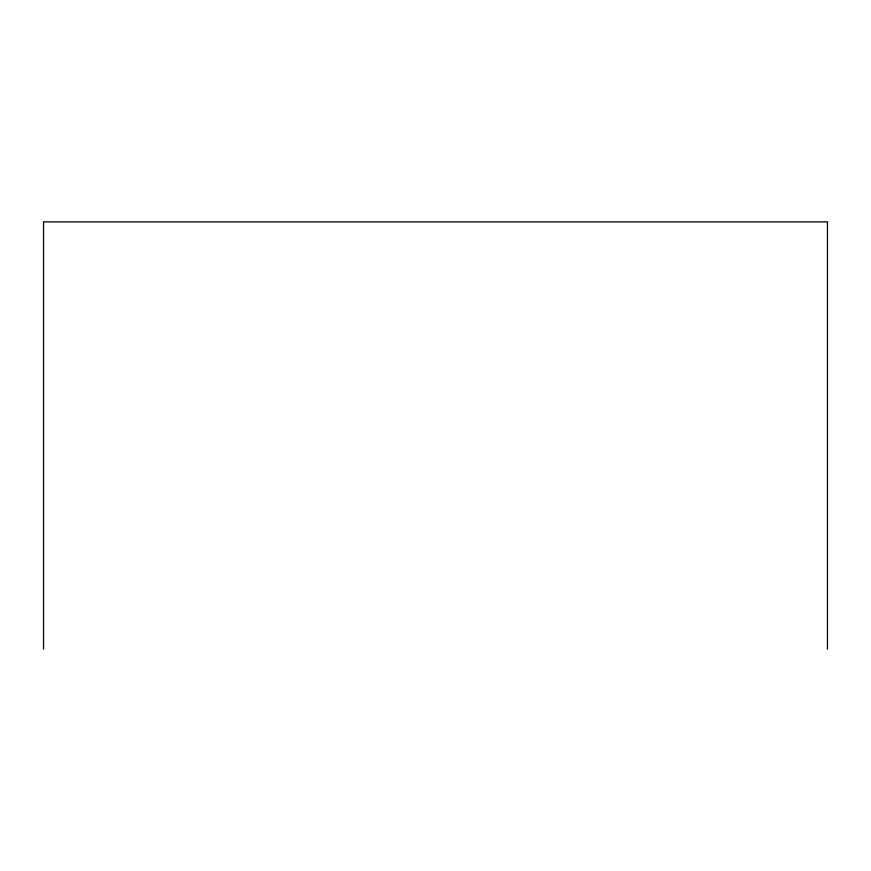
<?xml version="1.0" encoding="UTF-8"?>
<svg xmlns="http://www.w3.org/2000/svg" width="871" height="871" viewBox="0 0 871 871"><rect width="100%" height="100%" fill="white"/><g stroke="black" fill="none" stroke-linecap="round" stroke-linejoin="round"><path stroke-width="1.31" d="M827.45 649.124L827.45 221.876L43.55 221.876L43.55 649.124"/></g></svg>
